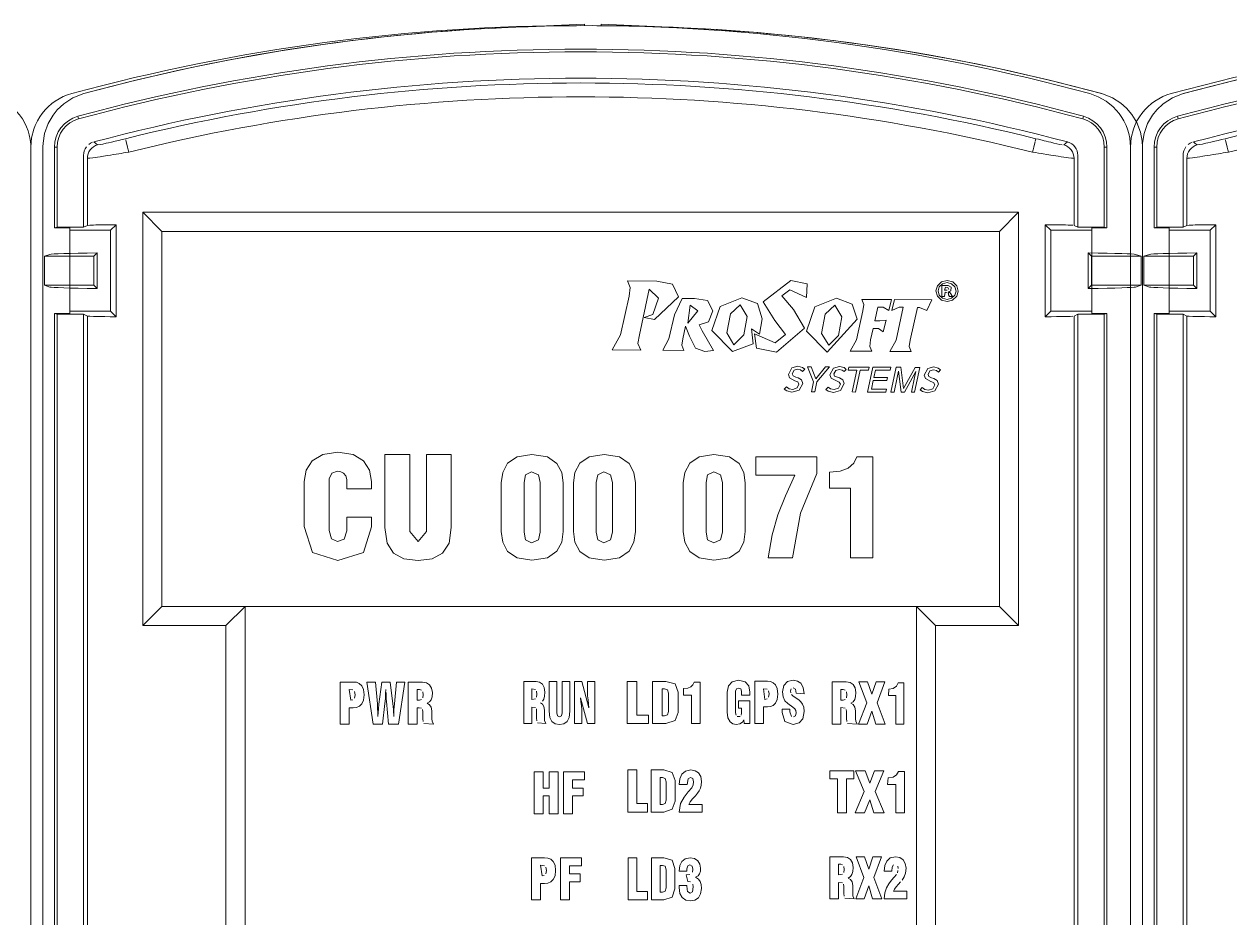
# Model space of a CAD drawing. Header units: millimetres. Extents: x -6000 to 26000, y -6000 to 26000.
# Drawn here: x 97.54 to 103.59, y -4532.24 to -4527.75 of the extents above; entities that cross this region are included whole.
import ezdxf

# ---------------------------------------------------------------- set-up
doc = ezdxf.new("R2010")
doc.units = ezdxf.units.MM
doc.header["$MEASUREMENT"] = 0
doc.layers.add('Чертеж и Рисунок_Ном._пера__1', color=7, linetype='Continuous', lineweight=15)
doc.layers.add('Чертеж и Рисунок_Ном._пера__7', color=7, linetype='Continuous', lineweight=15)

msp = doc.modelspace()

# ---------------------------------------------------------------- linework, layer by layer
at = {"layer": 'Чертеж и Рисунок_Ном._пера__1', "color": 7, "linetype": 'Continuous', "lineweight": 15, "flags": 128}
for points in [[(101.4705, -4529.0516), (101.3878, -4529.0348), (101.2496, -4529.1416), (101.3075, -4529.2366)], [(102.1449, -4529.0419), (102.1726, -4529.0353)], [(102.1449, -4529.0419), (102.1726, -4529.0353)], [(102.1726, -4529.0353), (102.2009, -4529.0424)], [(102.1726, -4529.0353), (102.2009, -4529.0424)], [(100.7937, -4529.0541), (100.7145, -4529.0379), (100.5678, -4529.0371), (100.5817, -4529.0699), (100.5753, -4529.1135), (100.5322, -4529.3075), (100.4909, -4529.3836), (100.6347, -4529.3843), (100.6203, -4529.3515), (100.6273, -4529.3079), (100.6773, -4529.0793)], [(100.6506, -4529.2209), (100.7026, -4529.2315), (100.8245, -4529.1167), (100.7937, -4529.0541)], [(100.6773, -4529.0793), (100.7234, -4529.1231), (100.6942, -4529.2052)], [(101.4012, -4529.1806), (101.3422, -4529.1114), (101.3833, -4529.0814)], [(101.3833, -4529.0814), (101.4666, -4529.1204), (101.4705, -4529.0516)], [(102.1238, -4529.1136), (102.1163, -4529.0875), (102.124, -4529.061)], [(102.1238, -4529.1136), (102.1163, -4529.0875), (102.124, -4529.061)], [(102.124, -4529.061), (102.1449, -4529.0419)], [(102.124, -4529.061), (102.1449, -4529.0419)], [(102.1336, -4529.0664), (102.1274, -4529.0876), (102.1335, -4529.1089), (102.1503, -4529.1245)], [(102.1336, -4529.0664), (102.1274, -4529.0876), (102.1335, -4529.1089), (102.1503, -4529.1245)], [(102.15, -4529.0511), (102.1336, -4529.0664)], [(102.15, -4529.0511), (102.1336, -4529.0664)], [(102.147, -4529.1156), (102.147, -4529.06), (102.1591, -4529.06), (102.1784, -4529.0602), (102.1935, -4529.0678)], [(102.147, -4529.1156), (102.147, -4529.06), (102.1591, -4529.06), (102.1784, -4529.0602), (102.1935, -4529.0678)], [(102.1729, -4529.0971), (102.1623, -4529.0928), (102.1591, -4529.1157), (102.147, -4529.1156)], [(102.1729, -4529.0971), (102.1623, -4529.0928), (102.1591, -4529.1157), (102.147, -4529.1156)], [(102.1727, -4529.0456), (102.15, -4529.0511)], [(102.1727, -4529.0456), (102.15, -4529.0511)], [(102.1773, -4529.0696), (102.1641, -4529.0688), (102.1591, -4529.084)], [(102.1773, -4529.0696), (102.1641, -4529.0688), (102.1591, -4529.084)], [(102.1591, -4529.084), (102.1733, -4529.0841)], [(102.1591, -4529.084), (102.1733, -4529.0841)], [(102.1952, -4529.0511), (102.1727, -4529.0456)], [(102.1952, -4529.0511), (102.1727, -4529.0456)], [(102.1814, -4529.0807), (102.1773, -4529.0696)], [(102.1814, -4529.0807), (102.1773, -4529.0696)], [(102.191, -4529.0866), (102.1795, -4529.0914)], [(102.191, -4529.0866), (102.1795, -4529.0914)], [(102.1935, -4529.0678), (102.191, -4529.0866)], [(102.1935, -4529.0678), (102.191, -4529.0866)], [(102.2119, -4529.0667), (102.1952, -4529.0511)], [(102.2119, -4529.0667), (102.1952, -4529.0511)], [(102.1956, -4529.1245), (102.2122, -4529.109), (102.2182, -4529.0881), (102.2119, -4529.0667)], [(102.1956, -4529.1245), (102.2122, -4529.109), (102.2182, -4529.0881), (102.2119, -4529.0667)], [(102.2009, -4529.0424), (102.2214, -4529.0616)], [(102.2009, -4529.0424), (102.2214, -4529.0616)], [(102.2214, -4529.0616), (102.229, -4529.0881), (102.2214, -4529.1144)], [(102.2214, -4529.0616), (102.229, -4529.0881), (102.2214, -4529.1144)], [(100.9697, -4529.136), (100.9039, -4529.1261), (100.8417, -4529.1258), (100.8032, -4529.2081), (100.7753, -4529.3283), (100.7445, -4529.3854), (100.8508, -4529.3859), (100.84, -4529.3602), (100.8448, -4529.3287), (100.8593, -4529.2652), (100.8783, -4529.3151), (100.9099, -4529.3751)], [(100.9741, -4529.2431), (100.9961, -4529.1867), (100.9697, -4529.136)], [(101.2203, -4529.1507), (101.1415, -4529.1221), (101.0338, -4529.165)], [(101.085, -4529.2024), (101.133, -4529.1569)], [(101.133, -4529.1569), (101.169, -4529.2158), (101.1527, -4529.3086)], [(101.1903, -4529.2777), (101.2305, -4529.3044), (101.2448, -4529.2274), (101.2203, -4529.1507)], [(101.5093, -4529.1674), (101.4666, -4529.289), (101.571, -4529.3948), (101.7204, -4529.2297), (101.6959, -4529.1531)], [(101.6171, -4529.1244), (101.5093, -4529.1674)], [(101.6959, -4529.1531), (101.6171, -4529.1244)], [(102.1443, -4529.133), (102.1238, -4529.1136)], [(102.1443, -4529.133), (102.1238, -4529.1136)], [(102.1726, -4529.1402), (102.1443, -4529.133)], [(102.1726, -4529.1402), (102.1443, -4529.133)], [(102.1503, -4529.1245), (102.1727, -4529.1301)], [(102.1503, -4529.1245), (102.1727, -4529.1301)], [(102.2007, -4529.1334), (102.1726, -4529.1402)], [(102.2007, -4529.1334), (102.1726, -4529.1402)], [(102.1727, -4529.1301), (102.1956, -4529.1245)], [(102.1727, -4529.1301), (102.1956, -4529.1245)], [(102.2214, -4529.1144), (102.2007, -4529.1334)], [(102.2214, -4529.1144), (102.2007, -4529.1334)], [(100.6942, -4529.2052), (100.6506, -4529.2209)], [(101.0338, -4529.165), (100.991, -4529.2867), (101.0954, -4529.3924), (101.1982, -4529.3529), (101.1903, -4529.2777)], [(101.1527, -4529.3086), (101.1025, -4529.3574), (101.0668, -4529.2986), (101.085, -4529.2024)], [(101.3075, -4529.2366), (101.3615, -4529.3067), (101.3085, -4529.3486), (101.206, -4529.3034), (101.2154, -4529.3748), (101.3155, -4529.3953), (101.4567, -4529.274), (101.4012, -4529.1806)], [(101.5781, -4529.3598), (101.5424, -4529.301), (101.5606, -4529.2048)], [(101.5606, -4529.2048), (101.6085, -4529.1593)], [(101.6085, -4529.1593), (101.6446, -4529.2182), (101.6282, -4529.311)], [(100.9422, -4529.2883), (100.9281, -4529.2585), (100.9741, -4529.2431)], [(100.9998, -4529.3867), (100.9422, -4529.2883)], [(101.6282, -4529.311), (101.5781, -4529.3598)], [(100.9099, -4529.3751), (100.9563, -4529.3917)], [(100.9563, -4529.3917), (100.9998, -4529.3867)], [(101.4228, -4529.5442), (101.4085, -4529.5383), (101.382, -4529.5244), (101.3761, -4529.5076), (101.3936, -4529.4738)], [(101.3936, -4529.4738), (101.4234, -4529.4659)], [(101.4046, -4529.4854), (101.3952, -4529.5032), (101.3993, -4529.5138)], [(101.3993, -4529.5138), (101.413, -4529.5203), (101.4244, -4529.5237), (101.4412, -4529.5332), (101.448, -4529.5518), (101.4291, -4529.5858)], [(101.4373, -4529.484), (101.4221, -4529.4802), (101.4046, -4529.4854)], [(101.4234, -4529.4659), (101.4465, -4529.4715)], [(101.4465, -4529.4715), (101.458, -4529.4809), (101.4471, -4529.4917), (101.4373, -4529.484)], [(101.6315, -4529.5453), (101.6172, -4529.5393), (101.5906, -4529.5254), (101.5847, -4529.5086), (101.6022, -4529.4748)], [(101.6022, -4529.4748), (101.632, -4529.4669), (101.6552, -4529.4726), (101.6666, -4529.4819), (101.6557, -4529.4927), (101.6459, -4529.485)], [(101.6133, -4529.4865), (101.6038, -4529.5043), (101.6079, -4529.5148)], [(101.6079, -4529.5148), (101.6216, -4529.5213), (101.6331, -4529.5247), (101.6498, -4529.5343)], [(101.6459, -4529.485), (101.6307, -4529.4812), (101.6133, -4529.4865)], [(102.0641, -4529.5278), (102.0583, -4529.511), (102.0757, -4529.4772)], [(102.0757, -4529.4772), (102.1055, -4529.4693), (102.1287, -4529.4749)], [(102.0868, -4529.4888), (102.0774, -4529.5066), (102.0815, -4529.5172)], [(102.0815, -4529.5172), (102.0952, -4529.5237), (102.1066, -4529.5271), (102.1234, -4529.5367)], [(102.1043, -4529.4836), (102.0868, -4529.4888)], [(102.1195, -4529.4874), (102.1043, -4529.4836)], [(102.1287, -4529.4749), (102.1402, -4529.4843), (102.1293, -4529.4951), (102.1195, -4529.4874)], [(101.3677, -4529.5896), (101.355, -4529.581), (101.3661, -4529.5695)], [(101.3661, -4529.5695), (101.3789, -4529.5783)], [(101.3789, -4529.5783), (101.3973, -4529.5821)], [(101.3973, -4529.5821), (101.4193, -4529.5749)], [(101.4193, -4529.5749), (101.4282, -4529.5553), (101.4228, -4529.5442)], [(101.5763, -4529.5907), (101.5637, -4529.582), (101.5747, -4529.5705)], [(101.5747, -4529.5705), (101.5876, -4529.5793)], [(101.5876, -4529.5793), (101.6059, -4529.5831)], [(101.6059, -4529.5831), (101.6279, -4529.5759)], [(101.6279, -4529.5759), (101.6368, -4529.5564), (101.6315, -4529.5453)], [(101.6498, -4529.5343), (101.6566, -4529.5529), (101.6377, -4529.5869)], [(102.0757, -4529.5991), (102.0499, -4529.593), (102.0372, -4529.5844), (102.0483, -4529.5729)], [(102.0483, -4529.5729), (102.0611, -4529.5817)], [(102.0611, -4529.5817), (102.0795, -4529.5855)], [(102.105, -4529.5476), (102.0907, -4529.5417), (102.0641, -4529.5278)], [(102.0795, -4529.5855), (102.1014, -4529.5783)], [(102.1014, -4529.5783), (102.1104, -4529.5587), (102.105, -4529.5476)], [(102.1234, -4529.5367), (102.1302, -4529.5552), (102.1112, -4529.5892)], [(101.4291, -4529.5858), (101.3936, -4529.5956), (101.3677, -4529.5896)], [(101.6377, -4529.5869), (101.6022, -4529.5967), (101.5763, -4529.5907)], [(102.1112, -4529.5892), (102.0757, -4529.5991)]]:
    msp.add_lwpolyline(points, dxfattribs=at)
for points in [[(102.1795, -4529.0914), (102.1878, -4529.0978), (102.1992, -4529.1159), (102.1842, -4529.1158), (102.1791, -4529.1067)], [(102.1795, -4529.0914), (102.1878, -4529.0978), (102.1992, -4529.1159), (102.1842, -4529.1158), (102.1791, -4529.1067)], [(101.8929, -4529.131), (101.7444, -4529.1303), (101.7548, -4529.1548), (101.7499, -4529.1875), (101.718, -4529.333), (101.6867, -4529.3901), (101.7945, -4529.3906), (101.7841, -4529.3661), (101.7889, -4529.3334), (101.8016, -4529.2755), (101.8287, -4529.2756), (101.8525, -4529.2936), (101.8662, -4529.2342), (101.8343, -4529.2374), (101.8101, -4529.2373), (101.8257, -4529.1689), (101.8513, -4529.1691), (101.8797, -4529.1856)], [(102.0955, -4529.132), (102.0703, -4529.1865), (102.0343, -4529.17), (102.024, -4529.1699), (101.9875, -4529.3344), (101.9827, -4529.3671), (101.9931, -4529.3916), (101.8853, -4529.3911), (101.9166, -4529.334), (101.9529, -4529.1696), (101.9319, -4529.1695), (101.8958, -4529.1856), (101.9083, -4529.1311)], [(100.8708, -4529.2489), (100.8827, -4529.1594), (100.9203, -4529.1871)], [(101.4907, -4529.4688), (101.514, -4529.5291), (101.5626, -4529.4691), (101.5825, -4529.4692), (101.5193, -4529.5438), (101.5087, -4529.5941), (101.4918, -4529.594), (101.5024, -4529.5437), (101.4711, -4529.4687)], [(101.7123, -4529.5951), (101.6954, -4529.595), (101.7188, -4529.4849), (101.6764, -4529.4847), (101.6795, -4529.4697), (101.7813, -4529.4702), (101.7781, -4529.4852), (101.7357, -4529.485)], [(101.8653, -4529.5959), (101.7728, -4529.5954), (101.7994, -4529.4703), (101.8906, -4529.4708), (101.8875, -4529.4858), (101.8132, -4529.4854), (101.8052, -4529.5221), (101.8737, -4529.5224), (101.8706, -4529.5374), (101.8021, -4529.5371), (101.7928, -4529.5805), (101.8684, -4529.5809)], [(101.9408, -4529.471), (101.9539, -4529.577), (102.0124, -4529.4714), (102.0364, -4529.4715), (102.0098, -4529.5966), (101.9934, -4529.5965), (102.0091, -4529.5226), (102.0164, -4529.4914), (101.9584, -4529.5963), (101.9417, -4529.5962), (101.9289, -4529.491), (101.9222, -4529.5222), (101.9065, -4529.5961), (101.8901, -4529.596), (101.9167, -4529.4709)]]:
    msp.add_lwpolyline(points, close=True, dxfattribs=at)
at = {"layer": 'Чертеж и Рисунок_Ном._пера__7', "color": 7, "linetype": 'Continuous', "lineweight": 15}
for p, q in [((99.9682, -4527.7641), (100.3512, -4527.7473)), ((100.3512, -4527.7473), (100.3512, -4527.7549)), ((100.4347, -4527.7473), (100.8177, -4527.7641)), ((100.4347, -4527.7549), (100.4347, -4527.7473)), ((97.8077, -4528.2103), (97.8112, -4528.2232)), ((102.8575, -4528.2103), (102.854, -4528.2232)), ((103.33, -4528.2103), (103.3335, -4528.2232)), ((97.5715, -4528.3644), (97.5715, -4534.9602)), ((97.6318, -4534.9602), (97.6318, -4528.3644)), ((97.6318, -4534.9602), (97.6318, -4528.3647)), ((97.6897, -4528.7704), (97.6897, -4528.3647)), ((97.7031, -4528.3647), (97.6897, -4528.3647)), ((97.7031, -4528.3647), (97.7031, -4528.7677)), ((102.9621, -4528.3647), (102.9621, -4528.7677)), ((102.9621, -4528.3647), (102.9755, -4528.3647)), ((102.9755, -4528.3647), (102.9755, -4528.7704)), ((103.0938, -4534.9602), (103.0938, -4528.3644)), ((103.0938, -4528.3644), (103.0938, -4534.9602)), ((103.1541, -4528.3644), (103.1541, -4534.9602)), ((103.1541, -4534.9602), (103.1541, -4528.3644)), ((103.1541, -4534.9184), (103.1541, -4528.3647)), ((103.1541, -4534.9602), (103.1541, -4528.3647)), ((103.212, -4528.7704), (103.212, -4528.3647)), ((103.2254, -4528.3647), (103.212, -4528.3647)), ((103.2254, -4528.3647), (103.2254, -4528.7677)), ((97.5716, -4534.9672), (97.5716, -4528.3714)), ((97.8358, -4528.7677), (97.8358, -4528.4063)), ((97.855, -4528.4211), (97.855, -4528.7581)), ((102.8103, -4528.7581), (102.8103, -4528.4211)), ((102.8295, -4528.7677), (102.8295, -4528.4063)), ((103.358, -4528.7677), (103.358, -4528.4063)), ((103.3772, -4528.4211), (103.3772, -4528.7581)), ((98.1332, -4528.6921), (102.532, -4528.6921)), ((98.1332, -4528.6921), (98.2296, -4528.7884)), ((98.1332, -4530.768), (98.1332, -4528.6921)), ((102.4357, -4528.7884), (102.532, -4528.6921)), ((102.532, -4528.6921), (102.532, -4530.768)), ((97.7031, -4528.7677), (97.6897, -4528.7704)), ((97.7662, -4528.7704), (97.6897, -4528.7704)), ((97.8358, -4528.7677), (97.7031, -4528.7677)), ((97.7662, -4528.7826), (97.7662, -4528.7704)), ((97.972, -4528.7826), (97.7662, -4528.7826)), ((97.7662, -4529.189), (97.7662, -4528.7826)), ((97.855, -4528.7581), (97.8358, -4528.7677)), ((97.972, -4528.7826), (97.9998, -4528.7548)), ((97.972, -4528.7826), (97.972, -4529.189)), ((97.9998, -4528.7548), (97.9998, -4529.2169)), ((102.4357, -4528.7884), (98.2296, -4528.7884)), ((98.2296, -4528.7884), (98.2296, -4530.6716)), ((102.4357, -4530.6716), (102.4357, -4528.7884)), ((102.6654, -4529.2169), (102.6654, -4528.7548)), ((102.6654, -4528.7548), (102.6933, -4528.7826)), ((102.6933, -4528.7826), (102.899, -4528.7826)), ((102.6933, -4529.189), (102.6933, -4528.7826)), ((102.8295, -4528.7677), (102.8103, -4528.7581)), ((102.9621, -4528.7677), (102.8295, -4528.7677)), ((102.899, -4528.7704), (102.899, -4528.7826)), ((102.9755, -4528.7704), (102.899, -4528.7704)), ((102.899, -4528.7826), (102.899, -4529.189)), ((102.9755, -4528.7704), (102.9621, -4528.7677)), ((103.2254, -4528.7677), (103.212, -4528.7704)), ((103.2885, -4528.7704), (103.212, -4528.7704)), ((103.358, -4528.7677), (103.2254, -4528.7677)), ((103.2885, -4528.7826), (103.2885, -4528.7704)), ((103.4942, -4528.7826), (103.2885, -4528.7826)), ((103.2885, -4529.189), (103.2885, -4528.7826)), ((103.3772, -4528.7581), (103.358, -4528.7677)), ((103.4942, -4528.7826), (103.5221, -4528.7548)), ((103.4942, -4528.7826), (103.4942, -4529.189)), ((103.5221, -4528.7548), (103.5221, -4529.2169)), ((97.6391, -4528.9131), (97.6669, -4528.9039)), ((97.6391, -4528.9131), (97.6391, -4529.0585)), ((97.8882, -4528.9131), (97.6391, -4528.9131)), ((97.8882, -4528.9131), (97.9049, -4528.8964)), ((97.8882, -4528.9131), (97.8882, -4529.0585)), ((97.9049, -4528.8964), (97.9049, -4529.0752)), ((102.881, -4528.8964), (102.881, -4529.0752)), ((102.881, -4528.8964), (102.8977, -4528.9131)), ((103.1468, -4528.9131), (102.8977, -4528.9131)), ((102.8977, -4529.0585), (102.8977, -4528.9131)), ((103.1468, -4528.9131), (103.119, -4528.9039)), ((103.1468, -4528.9131), (103.1468, -4529.0585)), ((103.1614, -4528.9131), (103.1892, -4528.9039)), ((103.1614, -4528.9131), (103.1614, -4529.0585)), ((103.4104, -4528.9131), (103.1614, -4528.9131)), ((103.4104, -4528.9131), (103.4272, -4528.8964)), ((103.4104, -4528.9131), (103.4104, -4529.0585)), ((103.4272, -4528.8964), (103.4272, -4529.0752)), ((97.6669, -4529.0678), (97.6391, -4529.0585)), ((97.6391, -4529.0585), (97.8882, -4529.0585)), ((97.8882, -4529.0585), (97.9049, -4529.0752)), ((102.8977, -4529.0585), (102.881, -4529.0752)), ((102.8977, -4529.0585), (103.1468, -4529.0585)), ((103.119, -4529.0678), (103.1468, -4529.0585)), ((103.1892, -4529.0678), (103.1614, -4529.0585)), ((103.1614, -4529.0585), (103.4104, -4529.0585)), ((103.4104, -4529.0585), (103.4272, -4529.0752)), ((97.6897, -4529.2013), (97.6897, -4533.7919)), ((97.7031, -4529.2039), (97.6897, -4529.2013)), ((97.7662, -4529.2013), (97.6897, -4529.2013)), ((97.8358, -4529.2039), (97.7031, -4529.2039)), ((97.7031, -4529.2039), (97.7031, -4533.7892)), ((97.972, -4529.189), (97.7662, -4529.189)), ((97.7662, -4529.189), (97.7662, -4529.2013)), ((97.8358, -4529.2039), (97.855, -4529.2135)), ((97.8358, -4533.7892), (97.8358, -4529.2039)), ((97.855, -4529.2135), (97.855, -4533.7796)), ((97.9998, -4529.2169), (97.972, -4529.189)), ((102.6654, -4529.2169), (102.6933, -4529.189)), ((102.6933, -4529.189), (102.899, -4529.189)), ((102.8295, -4529.2039), (102.8103, -4529.2135)), ((102.8103, -4533.7796), (102.8103, -4529.2135)), ((102.9621, -4529.2039), (102.8295, -4529.2039)), ((102.8295, -4533.7892), (102.8295, -4529.2039)), ((102.899, -4529.2013), (102.899, -4529.189)), ((102.9755, -4529.2013), (102.899, -4529.2013)), ((102.9755, -4529.2013), (102.9621, -4529.2039)), ((102.9621, -4533.7892), (102.9621, -4529.2039)), ((102.9755, -4529.2013), (102.9755, -4533.7919)), ((103.212, -4529.2013), (103.212, -4533.7919)), ((103.2254, -4529.2039), (103.212, -4529.2013)), ((103.2885, -4529.2013), (103.212, -4529.2013)), ((103.358, -4529.2039), (103.2254, -4529.2039)), ((103.2254, -4529.2039), (103.2254, -4533.7892)), ((103.4942, -4529.189), (103.2885, -4529.189)), ((103.2885, -4529.189), (103.2885, -4529.2013)), ((103.358, -4529.2039), (103.3772, -4529.2135)), ((103.358, -4533.7892), (103.358, -4529.2039)), ((103.3772, -4529.2135), (103.3772, -4533.7796)), ((103.5221, -4529.2169), (103.4942, -4529.189)), ((98.1332, -4530.768), (98.2296, -4530.6716)), ((98.2296, -4530.6716), (98.6469, -4530.6716)), ((98.5505, -4530.768), (98.6469, -4530.6716)), ((98.6469, -4530.6716), (98.6469, -4534.5664)), ((98.6469, -4530.6716), (102.0184, -4530.6716)), ((102.0184, -4530.6716), (102.4357, -4530.6716)), ((102.0184, -4530.6716), (102.1147, -4530.768)), ((102.0184, -4534.5664), (102.0184, -4530.6716)), ((102.4357, -4530.6716), (102.532, -4530.768)), ((98.5505, -4530.768), (98.1332, -4530.768)), ((98.5505, -4534.6628), (98.5505, -4530.768)), ((102.532, -4530.768), (102.1147, -4530.768)), ((102.1147, -4530.768), (102.1147, -4534.6628))]:
    msp.add_line(p, q, dxfattribs=at)
at = {"layer": 'Чертеж и Рисунок_Ном._пера__7', "color": 7, "linetype": 'Continuous', "lineweight": 15, "flags": 128}
for points in [[(97.3668, -4528.1033), (97.4094, -4528.1187), (97.4489, -4528.1409), (97.4843, -4528.1691), (97.5147, -4528.2028), (97.5285, -4528.2227), (97.5391, -4528.2408), (97.5495, -4528.2628), (97.557, -4528.2825), (97.5634, -4528.3042), (97.568, -4528.3265), (97.5708, -4528.3504), (97.5716, -4528.3714)], [(97.7764, -4528.0963), (97.7548, -4528.1032), (97.7338, -4528.1117), (97.7135, -4528.122), (97.6942, -4528.1339), (97.6772, -4528.1463), (97.6589, -4528.1621), (97.643, -4528.1783), (97.6285, -4528.1958), (97.6163, -4528.213), (97.604, -4528.2338), (97.5936, -4528.2558), (97.5861, -4528.2755), (97.5752, -4528.3193), (97.5715, -4528.3644)], [(97.8367, -4528.0963), (97.7823, -4528.1175), (97.7363, -4528.1473), (97.7033, -4528.1783), (97.6829, -4528.2039), (97.6577, -4528.2473), (97.6403, -4528.2964), (97.6325, -4528.3445), (97.6318, -4528.3644)], [(102.8889, -4528.0963), (102.9315, -4528.1118), (102.9711, -4528.1339), (103.0065, -4528.1622), (103.0368, -4528.1958), (103.0506, -4528.2157), (103.0612, -4528.2338), (103.0717, -4528.2558), (103.0792, -4528.2755), (103.0855, -4528.2973), (103.0901, -4528.3195), (103.093, -4528.3435), (103.0938, -4528.3644)], [(102.9492, -4528.0963), (103.0041, -4528.1177), (103.0455, -4528.144), (103.0736, -4528.1688), (103.1012, -4528.2012), (103.1254, -4528.2413), (103.1438, -4528.2894), (103.1525, -4528.3345), (103.1541, -4528.3644)], [(103.2986, -4528.0963), (103.277, -4528.1032), (103.2561, -4528.1117), (103.2358, -4528.122), (103.2165, -4528.1339), (103.1995, -4528.1463), (103.1812, -4528.1621), (103.1652, -4528.1783), (103.1507, -4528.1958), (103.1386, -4528.213), (103.1263, -4528.2338), (103.1158, -4528.2558), (103.1084, -4528.2755), (103.0974, -4528.3193), (103.0938, -4528.3644)], [(103.359, -4528.0963), (103.3046, -4528.1175), (103.2586, -4528.1473), (103.2256, -4528.1783), (103.2051, -4528.2039), (103.1799, -4528.2473), (103.1625, -4528.2964), (103.1548, -4528.3445), (103.1541, -4528.3644)], [(97.8358, -4528.4063), (97.8367, -4528.395), (97.8395, -4528.3839), (97.844, -4528.3735), (97.8502, -4528.3639)], [(97.855, -4528.4211), (97.8558, -4528.4103), (97.8585, -4528.3993), (97.863, -4528.3886), (97.8694, -4528.3787), (97.8774, -4528.37), (97.8865, -4528.3629), (97.8965, -4528.3575), (97.9067, -4528.3539)], [(97.8618, -4528.3521), (97.8713, -4528.3457), (97.8816, -4528.341)], [(97.9067, -4528.3539), (97.897, -4528.3465), (97.8874, -4528.3391)], [(97.9067, -4528.3539), (97.919, -4528.3525), (97.9331, -4528.3497), (97.95, -4528.346), (97.9608, -4528.3435), (97.9756, -4528.3401), (97.9948, -4528.3355), (98.0118, -4528.3314), (98.0292, -4528.3271), (98.0467, -4528.3228)], [(98.0507, -4528.3387), (98.0481, -4528.3282)], [(98.0635, -4528.3902), (98.0605, -4528.3782), (98.0574, -4528.3659), (98.0536, -4528.3503), (98.0507, -4528.3387)], [(102.6146, -4528.3387), (102.6117, -4528.3503), (102.6078, -4528.3659), (102.6047, -4528.3782), (102.6017, -4528.3902)], [(102.6185, -4528.3228), (102.6156, -4528.3346)], [(102.6185, -4528.3228), (102.6316, -4528.326), (102.6495, -4528.3304), (102.6597, -4528.3329), (102.6704, -4528.3355), (102.6825, -4528.3384), (102.693, -4528.3408), (102.7092, -4528.3446), (102.7239, -4528.3479), (102.7397, -4528.3513), (102.7499, -4528.3532)], [(102.7778, -4528.3391), (102.7682, -4528.3465), (102.7585, -4528.3539)], [(102.8103, -4528.4211), (102.8094, -4528.4103), (102.8067, -4528.3993), (102.8022, -4528.3886), (102.7958, -4528.3787), (102.7879, -4528.37), (102.7787, -4528.3629), (102.7688, -4528.3575), (102.7585, -4528.3539)], [(102.7778, -4528.3391), (102.7885, -4528.3429), (102.7985, -4528.3484), (102.8074, -4528.3555), (102.815, -4528.3639), (102.8212, -4528.3735), (102.8258, -4528.3839), (102.8285, -4528.395), (102.8295, -4528.4063)], [(103.358, -4528.4063), (103.359, -4528.395), (103.3617, -4528.3839), (103.3663, -4528.3735), (103.3725, -4528.3639)], [(103.3772, -4528.4211), (103.3781, -4528.4103), (103.3808, -4528.3993), (103.3853, -4528.3886), (103.3917, -4528.3787), (103.3996, -4528.37), (103.4088, -4528.3629), (103.4187, -4528.3575), (103.429, -4528.3539)], [(103.3841, -4528.3521), (103.3935, -4528.3457), (103.4039, -4528.341)], [(103.429, -4528.3539), (103.4193, -4528.3465), (103.4097, -4528.3391)], [(103.429, -4528.3539), (103.4412, -4528.3525), (103.4553, -4528.3497), (103.4723, -4528.346), (103.4831, -4528.3435), (103.4978, -4528.3401), (103.5171, -4528.3355), (103.5341, -4528.3314), (103.5515, -4528.3271), (103.569, -4528.3228)], [(103.573, -4528.3387), (103.5703, -4528.3282)], [(103.5858, -4528.3902), (103.5828, -4528.3782), (103.5797, -4528.3659), (103.5758, -4528.3503), (103.573, -4528.3387)], [(97.855, -4528.4211), (97.8677, -4528.4204), (97.8832, -4528.4185), (97.8944, -4528.4169), (97.9067, -4528.4152), (97.9195, -4528.4133), (97.9355, -4528.4108), (97.9456, -4528.4093), (97.9574, -4528.4074), (97.9709, -4528.4053), (97.9862, -4528.4028), (97.9999, -4528.4006), (98.0131, -4528.3985), (98.0255, -4528.3965), (98.037, -4528.3946), (98.0473, -4528.3929), (98.0635, -4528.3902)], [(102.6017, -4528.3902), (102.6175, -4528.3928), (102.6318, -4528.3952), (102.6447, -4528.3973), (102.6559, -4528.3991), (102.6732, -4528.4019), (102.6943, -4528.4053), (102.7078, -4528.4074), (102.7196, -4528.4093), (102.7298, -4528.4108), (102.7457, -4528.4133), (102.7586, -4528.4152), (102.7708, -4528.4169), (102.7821, -4528.4185), (102.7975, -4528.4204), (102.8092, -4528.4212)], [(103.3772, -4528.4211), (103.39, -4528.4204), (103.4054, -4528.4185), (103.4167, -4528.4169), (103.4289, -4528.4152), (103.4418, -4528.4133), (103.4577, -4528.4108), (103.4679, -4528.4093), (103.4797, -4528.4074), (103.4932, -4528.4053), (103.5085, -4528.4028), (103.5222, -4528.4006), (103.5354, -4528.3985), (103.5478, -4528.3965), (103.5593, -4528.3946), (103.5696, -4528.3929), (103.5858, -4528.3902)], [(97.855, -4528.7581), (97.8669, -4528.757), (97.8851, -4528.7563), (97.8971, -4528.756), (97.9108, -4528.7558), (97.9261, -4528.7555), (97.9429, -4528.7553), (97.9702, -4528.755), (97.9998, -4528.7548)], [(102.6654, -4528.7548), (102.695, -4528.755), (102.7224, -4528.7553), (102.7391, -4528.7555), (102.7544, -4528.7558), (102.7681, -4528.756), (102.7801, -4528.7563), (102.7902, -4528.7567), (102.8045, -4528.7574)], [(103.3772, -4528.7581), (103.3892, -4528.757), (103.4074, -4528.7563), (103.4194, -4528.756), (103.4331, -4528.7558), (103.4484, -4528.7555), (103.4651, -4528.7553), (103.4925, -4528.755), (103.5221, -4528.7548)], [(97.855, -4529.2135), (97.8669, -4529.2146), (97.8851, -4529.2153), (97.8971, -4529.2156), (97.9108, -4529.2159), (97.9261, -4529.2162), (97.9429, -4529.2164), (97.9702, -4529.2167), (97.9998, -4529.2169)], [(102.6654, -4529.2169), (102.695, -4529.2167), (102.7224, -4529.2164), (102.7391, -4529.2162), (102.7544, -4529.2159), (102.7681, -4529.2156), (102.7801, -4529.2153), (102.7902, -4529.215), (102.8045, -4529.2143)], [(103.3772, -4529.2135), (103.3892, -4529.2146), (103.4074, -4529.2153), (103.4194, -4529.2156), (103.4331, -4529.2159), (103.4484, -4529.2162), (103.4651, -4529.2164), (103.4925, -4529.2167), (103.5221, -4529.2169)], [(99.2059, -4531.0532), (99.1901, -4531.0517), (99.124, -4531.0517), (99.124, -4531.2631), (99.1695, -4531.2631), (99.1695, -4531.1806)], [(99.1695, -4531.0897), (99.1887, -4531.0917)], [(99.1885, -4531.1403), (99.1777, -4531.1427), (99.1695, -4531.0897)], [(99.2209, -4531.0589), (99.2059, -4531.0532)], [(99.2334, -4531.0702), (99.2209, -4531.0589)], [(99.2421, -4531.0888), (99.2334, -4531.0702)], [(99.2453, -4531.1162), (99.2421, -4531.0888)], [(99.2584, -4531.0517), (99.2903, -4531.2631), (99.3381, -4531.2631), (99.3497, -4531.1589), (99.3506, -4531.1477)], [(99.3122, -4531.1729), (99.3116, -4531.1618), (99.3023, -4531.0517), (99.2584, -4531.0517)], [(99.3909, -4531.175), (99.3897, -4531.1618), (99.3757, -4531.0517), (99.3342, -4531.0517), (99.3187, -4531.1627), (99.3169, -4531.187)], [(99.3571, -4531.1495), (99.3681, -4531.2631), (99.4175, -4531.2631), (99.4494, -4531.0517), (99.4075, -4531.0517), (99.3968, -4531.1618), (99.3958, -4531.1756)], [(99.5578, -4531.055), (99.538, -4531.0517), (99.4665, -4531.0517), (99.4665, -4531.2631), (99.512, -4531.2631), (99.512, -4531.1806)], [(99.512, -4531.0897), (99.5233, -4531.0897), (99.5332, -4531.0924)], [(99.5333, -4531.1401), (99.5235, -4531.1427), (99.512, -4531.1427), (99.512, -4531.0897)], [(99.5735, -4531.0651), (99.5578, -4531.055)], [(99.5839, -4531.0817), (99.5735, -4531.0651)], [(99.5877, -4531.105), (99.5839, -4531.0817)], [(100.1266, -4531.0519), (100.1095, -4531.0485), (100.0477, -4531.0485), (100.0477, -4531.2599), (100.087, -4531.2599), (100.087, -4531.1775)], [(100.087, -4531.0865), (100.1054, -4531.0892)], [(100.1054, -4531.1369), (100.087, -4531.1395), (100.087, -4531.0865)], [(100.1402, -4531.0619), (100.1266, -4531.0519)], [(100.1492, -4531.0786), (100.1402, -4531.0619)], [(100.1524, -4531.1018), (100.1492, -4531.0786)], [(100.1738, -4531.0485), (100.1738, -4531.1975), (100.1773, -4531.2297)], [(100.2163, -4531.2211), (100.2131, -4531.2058), (100.2131, -4531.0485), (100.1738, -4531.0485)], [(100.2648, -4531.2503), (100.275, -4531.2296), (100.2786, -4531.1975), (100.2786, -4531.0485), (100.2393, -4531.0485), (100.2393, -4531.2058), (100.236, -4531.221)], [(100.3013, -4531.0485), (100.3013, -4531.2599), (100.3388, -4531.2599), (100.3388, -4531.2099), (100.338, -4531.1912)], [(100.3694, -4531.1412), (100.3714, -4531.1621), (100.3729, -4531.1813), (100.3392, -4531.0485), (100.3013, -4531.0485)], [(100.334, -4531.1498), (100.3322, -4531.1313), (100.3663, -4531.2599), (100.4042, -4531.2599), (100.4042, -4531.0485), (100.3667, -4531.0485), (100.3667, -4531.1012), (100.3675, -4531.1202)], [(100.6933, -4531.0485), (100.7606, -4531.0485), (100.8071, -4531.0612)], [(100.807, -4531.2456), (100.7606, -4531.2599), (100.6933, -4531.2599), (100.6933, -4531.0485)], [(100.7687, -4531.0914), (100.7534, -4531.0865), (100.7416, -4531.0865), (100.7416, -4531.222)], [(100.7687, -4531.217), (100.7735, -4531.1996), (100.7735, -4531.1083), (100.7687, -4531.0914)], [(100.8071, -4531.0612), (100.8218, -4531.1021), (100.8218, -4531.2052), (100.807, -4531.2456)], [(100.8899, -4531.1171), (100.8489, -4531.1171), (100.8489, -4531.0845), (100.8701, -4531.0822), (100.8855, -4531.0761)], [(100.8855, -4531.0761), (100.8965, -4531.0662), (100.9022, -4531.053), (100.9329, -4531.053), (100.9329, -4531.2599), (100.8899, -4531.2599), (100.8899, -4531.1171)], [(101.0743, -4531.0704), (101.0682, -4531.1025), (101.0682, -4531.2032), (101.0722, -4531.2322), (101.0826, -4531.251)], [(101.0931, -4531.0501), (101.0743, -4531.0704)], [(101.1256, -4531.0431), (101.0931, -4531.0501)], [(101.1128, -4531.2174), (101.1104, -4531.2068), (101.1104, -4531.0975), (101.1145, -4531.0863), (101.1264, -4531.0819)], [(101.1582, -4531.0502), (101.1256, -4531.0431)], [(101.1264, -4531.0819), (101.1377, -4531.0861)], [(101.1377, -4531.0861), (101.141, -4531.0972), (101.141, -4531.1176), (101.1827, -4531.1176)], [(101.1768, -4531.0706), (101.1582, -4531.0502)], [(101.1827, -4531.1176), (101.1827, -4531.1025), (101.1768, -4531.0706)], [(101.2852, -4531.0493), (101.27, -4531.0478), (101.2065, -4531.0478), (101.2065, -4531.2592), (101.2503, -4531.2592), (101.2503, -4531.1767)], [(101.2503, -4531.0858), (101.2687, -4531.0878)], [(101.2684, -4531.1364), (101.2581, -4531.1387), (101.2503, -4531.0858)], [(101.2764, -4531.0957), (101.2793, -4531.1117)], [(101.2996, -4531.0549), (101.2852, -4531.0493)], [(101.3117, -4531.0663), (101.2996, -4531.0549)], [(101.32, -4531.0849), (101.3117, -4531.0663)], [(101.3231, -4531.1123), (101.32, -4531.0849)], [(101.3718, -4531.0498), (101.3531, -4531.0694), (101.3464, -4531.1011)], [(101.4002, -4531.0431), (101.3718, -4531.0498)], [(101.3863, -4531.0966), (101.3898, -4531.0853)], [(101.3997, -4531.0811), (101.4111, -4531.0871)], [(101.4212, -4531.0467), (101.4002, -4531.0431)], [(101.4111, -4531.0871), (101.4151, -4531.107), (101.4546, -4531.1114), (101.4503, -4531.0784)], [(101.4385, -4531.0582), (101.4212, -4531.0467)], [(101.4503, -4531.0784), (101.4385, -4531.0582)], [(101.6852, -4531.0546), (101.6657, -4531.0512), (101.5949, -4531.0512), (101.5949, -4531.2626), (101.6399, -4531.2626), (101.6399, -4531.1802)], [(101.6399, -4531.0892), (101.6511, -4531.0892), (101.661, -4531.0919)], [(101.661, -4531.1396), (101.6514, -4531.1422), (101.6399, -4531.1422), (101.6399, -4531.0892)], [(101.7111, -4531.0813), (101.7008, -4531.0646), (101.6852, -4531.0546)], [(101.7149, -4531.1045), (101.7111, -4531.0813)], [(101.9026, -4531.0834), (101.8806, -4531.0872), (101.8777, -4531.1198), (101.916, -4531.1198), (101.916, -4531.2626)], [(101.916, -4531.2626), (101.9561, -4531.2626), (101.9561, -4531.0557), (101.9274, -4531.0557), (101.9191, -4531.0726), (101.9026, -4531.0834)], [(99.1998, -4531.1156), (99.1966, -4531.1319)], [(99.1968, -4531.0996), (99.1998, -4531.1156)], [(99.2336, -4531.1614), (99.2421, -4531.1429)], [(99.2421, -4531.1429), (99.2453, -4531.1162)], [(99.3506, -4531.1477), (99.3517, -4531.1304)], [(99.3517, -4531.1304), (99.3528, -4531.1099)], [(99.355, -4531.1035), (99.3556, -4531.1198)], [(99.3556, -4531.1198), (99.3564, -4531.1358)], [(99.3564, -4531.1358), (99.3571, -4531.1495)], [(99.5398, -4531.1009), (99.5422, -4531.1162), (99.5398, -4531.1315)], [(99.5619, -4531.1586), (99.5734, -4531.1509)], [(99.5734, -4531.1509), (99.5814, -4531.1404)], [(99.5814, -4531.1404), (99.5862, -4531.1256)], [(99.5862, -4531.1256), (99.5877, -4531.105)], [(100.111, -4531.0978), (100.1131, -4531.113), (100.1111, -4531.1284)], [(100.1407, -4531.1622), (100.1302, -4531.1554)], [(100.1401, -4531.1477), (100.147, -4531.1372)], [(100.147, -4531.1372), (100.1511, -4531.1224)], [(100.1511, -4531.1224), (100.1524, -4531.1018)], [(100.3362, -4531.1705), (100.334, -4531.1498)], [(100.3675, -4531.1202), (100.3694, -4531.1412)], [(101.1447, -4531.2532), (101.1524, -4531.2412), (101.1542, -4531.2592), (101.1827, -4531.2592), (101.1827, -4531.1455), (101.1256, -4531.1455), (101.1256, -4531.1835), (101.141, -4531.1835), (101.141, -4531.2074), (101.1388, -4531.2178)], [(101.2793, -4531.1117), (101.2763, -4531.128)], [(101.3118, -4531.1574), (101.3201, -4531.1389)], [(101.3201, -4531.1389), (101.3231, -4531.1123)], [(101.3464, -4531.1011), (101.3496, -4531.126)], [(101.3496, -4531.126), (101.3586, -4531.1453)], [(101.3586, -4531.1453), (101.3722, -4531.1591), (101.3985, -4531.1779), (101.4077, -4531.1858)], [(101.3876, -4531.1067), (101.3863, -4531.0966)], [(101.4386, -4531.1505), (101.4275, -4531.1411), (101.4005, -4531.122), (101.3921, -4531.1147)], [(101.4471, -4531.1624), (101.4386, -4531.1505)], [(101.6675, -4531.1005), (101.6698, -4531.1157), (101.6675, -4531.1311)], [(101.6894, -4531.1581), (101.7007, -4531.1504)], [(101.7007, -4531.1504), (101.7087, -4531.1399)], [(101.7087, -4531.1399), (101.7133, -4531.1251)], [(101.7133, -4531.1251), (101.7149, -4531.1045)], [(99.1695, -4531.1806), (99.1901, -4531.1806), (99.2061, -4531.1789)], [(99.2061, -4531.1789), (99.2211, -4531.1729)], [(99.2211, -4531.1729), (99.2336, -4531.1614)], [(99.3127, -4531.1866), (99.3122, -4531.1729)], [(99.3131, -4531.201), (99.3127, -4531.1866)], [(99.3135, -4531.2145), (99.3131, -4531.201)], [(99.3169, -4531.187), (99.3157, -4531.2054)], [(99.3918, -4531.1911), (99.3909, -4531.175)], [(99.3926, -4531.2082), (99.3918, -4531.1911)], [(99.3958, -4531.1756), (99.395, -4531.1922), (99.3944, -4531.2093)], [(99.512, -4531.1806), (99.522, -4531.1806), (99.5329, -4531.1829)], [(99.5386, -4531.1897), (99.5401, -4531.201), (99.5401, -4531.2357), (99.5411, -4531.25)], [(99.5825, -4531.1777), (99.5741, -4531.1654), (99.5619, -4531.1586)], [(99.5868, -4531.2485), (99.5856, -4531.2366), (99.5856, -4531.1963), (99.5825, -4531.1777)], [(100.087, -4531.1775), (100.1051, -4531.1798)], [(100.11, -4531.1865), (100.1113, -4531.1978), (100.1113, -4531.2325), (100.1121, -4531.2468)], [(100.1479, -4531.1745), (100.1407, -4531.1622)], [(100.1517, -4531.2454), (100.1506, -4531.2334), (100.1506, -4531.1931), (100.1479, -4531.1745)], [(100.338, -4531.1912), (100.3362, -4531.1705)], [(101.2503, -4531.1767), (101.27, -4531.1767), (101.2854, -4531.175), (101.2998, -4531.169)], [(101.2998, -4531.169), (101.3118, -4531.1574)], [(101.3438, -4531.1888), (101.3438, -4531.2044), (101.3576, -4531.2491)], [(101.3916, -4531.2242), (101.3838, -4531.2021), (101.3838, -4531.1888), (101.3438, -4531.1888)], [(101.4077, -4531.1858), (101.4133, -4531.1945), (101.4151, -4531.2056)], [(101.4151, -4531.2056), (101.4113, -4531.2207)], [(101.4527, -4531.1783), (101.4471, -4531.1624)], [(101.448, -4531.2357), (101.4546, -4531.1994)], [(101.4546, -4531.1994), (101.4527, -4531.1783)], [(101.6399, -4531.1802), (101.6607, -4531.1825)], [(101.6662, -4531.1892), (101.6678, -4531.2005), (101.6678, -4531.2353), (101.6687, -4531.2495)], [(101.6727, -4531.2592), (101.7209, -4531.2626), (101.714, -4531.2481), (101.7128, -4531.2361), (101.7128, -4531.1958), (101.7097, -4531.1772)], [(101.7015, -4531.1649), (101.6894, -4531.1581)], [(101.7097, -4531.1772), (101.7015, -4531.1649)], [(99.5451, -4531.2596), (99.5937, -4531.2631), (99.5868, -4531.2485)], [(100.1156, -4531.2565), (100.1577, -4531.2599), (100.1517, -4531.2454)], [(100.1773, -4531.2297), (100.1874, -4531.2504)], [(100.1874, -4531.2504), (100.2038, -4531.2616), (100.2261, -4531.2649)], [(100.236, -4531.221), (100.2261, -4531.2261), (100.2163, -4531.2211)], [(100.2261, -4531.2649), (100.2483, -4531.2615)], [(100.2483, -4531.2615), (100.2648, -4531.2503)], [(100.7416, -4531.222), (100.7536, -4531.222), (100.7687, -4531.217)], [(101.0826, -4531.251), (101.0971, -4531.2611), (101.1135, -4531.2642)], [(101.1135, -4531.2642), (101.1311, -4531.2612)], [(101.1332, -4531.224), (101.1187, -4531.224)], [(101.1311, -4531.2612), (101.1447, -4531.2532)], [(101.3576, -4531.2491), (101.3997, -4531.2642)], [(101.3997, -4531.2642), (101.4292, -4531.2571)], [(101.4113, -4531.2207), (101.4007, -4531.2262)], [(101.4292, -4531.2571), (101.448, -4531.2357)], [(100.6871, -4531.4934), (100.7496, -4531.4934), (100.7927, -4531.506)], [(100.7926, -4531.6905), (100.7496, -4531.7048), (100.6871, -4531.7048), (100.6871, -4531.4934)], [(100.7927, -4531.506), (100.8063, -4531.547), (100.8063, -4531.65), (100.7926, -4531.6905)], [(100.8308, -4531.5381), (100.841, -4531.515)], [(100.841, -4531.515), (100.8592, -4531.4993), (100.8858, -4531.4934), (100.9075, -4531.4972)], [(100.9075, -4531.4972), (100.9247, -4531.5085), (100.936, -4531.5268)], [(101.9192, -4531.5185), (101.9012, -4531.5293)], [(101.9158, -4531.7085), (101.9595, -4531.7085), (101.9595, -4531.5015), (101.9283, -4531.5015), (101.9192, -4531.5185)], [(100.7571, -4531.5362), (100.7428, -4531.5314), (100.7319, -4531.5314), (100.7319, -4531.6668)], [(100.7571, -4531.6618), (100.7615, -4531.6444), (100.7615, -4531.5532), (100.7571, -4531.5362)], [(100.8719, -4531.5387), (100.868, -4531.5661), (100.8275, -4531.5661), (100.8308, -4531.5381)], [(100.8958, -4531.5368), (100.884, -4531.5308), (100.8719, -4531.5387)], [(100.8902, -4531.5835), (100.897, -4531.5682), (100.8988, -4531.5529), (100.8958, -4531.5368)], [(100.9384, -4531.5699), (100.9342, -4531.5855)], [(100.936, -4531.5268), (100.94, -4531.5511), (100.9384, -4531.5699)], [(101.9012, -4531.5293), (101.8772, -4531.533), (101.8741, -4531.5657), (101.9158, -4531.5657), (101.9158, -4531.7085)], [(100.8347, -4531.6621), (100.8516, -4531.6293), (100.8722, -4531.6039), (100.8902, -4531.5835)], [(100.8949, -4531.6378), (100.8825, -4531.6531)], [(100.9089, -4531.6229), (100.8949, -4531.6378)], [(100.9198, -4531.6106), (100.9089, -4531.6229)], [(100.9277, -4531.5988), (100.9198, -4531.6106)], [(100.9342, -4531.5855), (100.9277, -4531.5988)], [(100.7319, -4531.6668), (100.7431, -4531.6668), (100.7571, -4531.6618)], [(100.8825, -4531.6531), (100.8763, -4531.6668), (100.9431, -4531.6668), (100.9431, -4531.7048), (100.8275, -4531.7048)], [(100.8275, -4531.7048), (100.8347, -4531.6621)], [(100.1675, -4531.9358), (100.1517, -4531.9342), (100.0857, -4531.9342), (100.0857, -4532.1457), (100.1312, -4532.1457), (100.1312, -4532.0632)], [(100.1825, -4531.9414), (100.1675, -4531.9358)], [(100.195, -4531.9527), (100.1825, -4531.9414)], [(100.6875, -4531.9345), (100.7497, -4531.9345), (100.7926, -4531.9472), (100.8062, -4531.9881), (100.8062, -4532.0911), (100.7925, -4532.1316)], [(100.7925, -4532.1316), (100.7497, -4532.1459), (100.6875, -4532.1459), (100.6875, -4531.9345)], [(100.84, -4531.953), (100.8572, -4531.9395), (100.8823, -4531.9345), (100.9036, -4531.9383), (100.9203, -4531.9491)], [(101.6718, -4531.9324), (101.6526, -4531.9291), (101.5834, -4531.9291), (101.5834, -4532.1405), (101.6274, -4532.1405), (101.6274, -4532.0581)], [(101.6971, -4531.9591), (101.687, -4531.9425), (101.6718, -4531.9324)], [(101.8874, -4531.9349), (101.8696, -4531.9508)], [(101.9136, -4531.9291), (101.8874, -4531.9349)], [(101.9349, -4531.933), (101.9136, -4531.9291)], [(101.9517, -4531.9443), (101.9349, -4531.933)], [(100.1312, -4531.9722), (100.1503, -4531.9743)], [(100.15, -4532.0229), (100.1393, -4532.0252), (100.1312, -4531.9722)], [(100.1614, -4531.9981), (100.1582, -4532.0144)], [(100.1584, -4531.9821), (100.1614, -4531.9981)], [(100.2037, -4531.9713), (100.195, -4531.9527)], [(100.2069, -4531.9987), (100.2037, -4531.9713)], [(100.2037, -4532.0254), (100.2069, -4531.9987)], [(100.7572, -4531.9773), (100.743, -4531.9725), (100.7321, -4531.9725), (100.7321, -4532.1079)], [(100.7321, -4532.1079), (100.7432, -4532.1079), (100.7572, -4532.1029), (100.7615, -4532.0855), (100.7615, -4531.9943), (100.7572, -4531.9773)], [(100.8271, -4532.0016), (100.8302, -4531.9726)], [(100.8704, -4531.9756), (100.8663, -4531.9904), (100.8663, -4532.0016), (100.8271, -4532.0016)], [(100.8302, -4531.9726), (100.84, -4531.953)], [(100.8923, -4531.9769), (100.8815, -4531.9701), (100.8704, -4531.9756)], [(100.8941, -4532.0065), (100.8955, -4531.9922), (100.8923, -4531.9769)], [(100.9203, -4531.9491), (100.931, -4531.9657)], [(100.9337, -4532.0018), (100.9299, -4532.0146)], [(100.931, -4531.9657), (100.9347, -4531.9872), (100.9337, -4532.0018)], [(101.6274, -4531.9671), (101.6384, -4531.9671), (101.648, -4531.9698)], [(101.6481, -4532.0175), (101.6274, -4532.0201), (101.6274, -4531.9671)], [(101.6544, -4531.9783), (101.6567, -4531.9936), (101.6544, -4532.0089)], [(101.6947, -4532.0178), (101.6993, -4532.003)], [(101.7008, -4531.9824), (101.6971, -4531.9591)], [(101.6993, -4532.003), (101.7008, -4531.9824)], [(101.8595, -4531.9739), (101.8563, -4532.0018), (101.896, -4532.0018), (101.8977, -4531.9812), (101.903, -4531.9699)], [(101.8696, -4531.9508), (101.8595, -4531.9739)], [(101.9255, -4531.9983), (101.9229, -4532.0094)], [(101.9251, -4531.9769), (101.9263, -4531.9886)], [(101.9628, -4531.9624), (101.9517, -4531.9443)], [(101.9668, -4531.9868), (101.9628, -4531.9624)], [(101.9641, -4532.0111), (101.9668, -4531.9868)], [(100.1312, -4532.0632), (100.1517, -4532.0632), (100.1677, -4532.0615)], [(100.1677, -4532.0615), (100.1827, -4532.0555)], [(100.1827, -4532.0555), (100.1952, -4532.0439)], [(100.1952, -4532.0439), (100.2037, -4532.0254)], [(100.8835, -4532.0546), (100.8712, -4532.0534), (100.8622, -4532.0202), (100.881, -4532.0191)], [(100.9221, -4532.0249), (100.9089, -4532.032)], [(100.9089, -4532.032), (100.9244, -4532.0417)], [(100.9299, -4532.0146), (100.9221, -4532.0249)], [(100.9244, -4532.0417), (100.9334, -4532.0537)], [(100.9334, -4532.0537), (100.9375, -4532.0689)], [(101.6274, -4532.0581), (101.6478, -4532.0603)], [(101.6595, -4532.137), (101.7066, -4532.1405), (101.6999, -4532.1259), (101.6987, -4532.114), (101.6987, -4532.0737), (101.6957, -4532.0551)], [(101.6758, -4532.036), (101.6869, -4532.0283)], [(101.6877, -4532.0428), (101.6758, -4532.036)], [(101.6869, -4532.0283), (101.6947, -4532.0178)], [(101.6957, -4532.0551), (101.6877, -4532.0428)], [(101.8935, -4532.0473), (101.8799, -4532.0649)], [(101.9067, -4532.0323), (101.8935, -4532.0473)], [(101.9179, -4532.0192), (101.9067, -4532.0323)], [(101.928, -4532.0674), (101.9388, -4532.0559)], [(101.9469, -4532.0463), (101.9571, -4532.0302)], [(101.9571, -4532.0302), (101.9641, -4532.0111)], [(100.8599, -4532.1465), (100.8426, -4532.1346), (100.8312, -4532.1141), (100.8271, -4532.0844), (100.8271, -4532.074), (100.8663, -4532.074), (100.8671, -4532.0935), (100.8697, -4532.1032)], [(100.8697, -4532.1032), (100.8818, -4532.1123), (100.8942, -4532.1053)], [(100.8942, -4532.1053), (100.8975, -4532.0811), (100.8961, -4532.0674)], [(100.9347, -4532.1163), (100.9235, -4532.1357)], [(100.9375, -4532.0689), (100.9386, -4532.0879), (100.9347, -4532.1163)], [(101.6532, -4532.0671), (101.6547, -4532.0784), (101.6547, -4532.1131), (101.6556, -4532.1274)], [(101.8563, -4532.1405), (101.9698, -4532.1405), (101.9698, -4532.1025), (101.9042, -4532.1025), (101.9083, -4532.0917)], [(101.8595, -4532.1109), (101.8563, -4532.1405)], [(101.868, -4532.0859), (101.8595, -4532.1109)], [(101.8799, -4532.0649), (101.868, -4532.0859)], [(101.9083, -4532.0917), (101.9171, -4532.0796)], [(101.9171, -4532.0796), (101.928, -4532.0674)], [(100.9055, -4532.1468), (100.8818, -4532.1503), (100.8599, -4532.1465)], [(100.9235, -4532.1357), (100.9055, -4532.1468)]]:
    msp.add_lwpolyline(points, dxfattribs=at)
for points in [[(99.2827, -4530.2232), (99.2827, -4530.2717), (99.2419, -4530.4008), (99.1135, -4530.4409), (98.9858, -4530.4008), (98.9442, -4530.2709), (98.9442, -4530.0445), (98.954, -4529.9874), (98.9843, -4529.9408), (99.0368, -4529.9093), (99.1135, -4529.8977), (99.1894, -4529.9093), (99.2419, -4529.9411), (99.2726, -4529.9881), (99.2827, -4530.0453), (99.2827, -4530.0807), (99.1576, -4530.0807), (99.1576, -4530.0337), (99.1532, -4530.016), (99.142, -4530.0033), (99.1272, -4529.9957), (99.112, -4529.9932), (99.0827, -4530.0022), (99.0693, -4530.0315), (99.0693, -4530.2905), (99.0809, -4530.3328), (99.112, -4530.3454), (99.1449, -4530.3335), (99.1576, -4530.2919), (99.1576, -4530.2232)], [(99.4744, -4529.9093), (99.4744, -4530.2955), (99.5156, -4530.3454), (99.5576, -4530.2955), (99.5576, -4529.9093), (99.6827, -4529.9093), (99.6827, -4530.2753), (99.6715, -4530.3541), (99.639, -4530.4051), (99.5865, -4530.4326), (99.5156, -4530.4409), (99.4447, -4530.4326), (99.3927, -4530.4051), (99.3605, -4530.3541), (99.3493, -4530.2753), (99.3493, -4529.9093)], [(99.9337, -4530.0518), (99.9409, -4529.9986), (99.9659, -4529.953), (100.0133, -4529.9212), (100.0878, -4529.9093), (100.1659, -4529.9212), (100.2136, -4529.9534), (100.2379, -4529.9993), (100.2447, -4530.0518), (100.2447, -4530.2963), (100.2379, -4530.3494), (100.2136, -4530.395), (100.1659, -4530.4272), (100.0878, -4530.4395), (100.0133, -4530.4275), (99.9659, -4530.3954), (99.9409, -4530.3494), (99.9337, -4530.2963)], [(100.2961, -4530.0518), (100.3033, -4529.9986), (100.3283, -4529.953), (100.3757, -4529.9212), (100.4502, -4529.9093), (100.5283, -4529.9212), (100.576, -4529.9534), (100.6002, -4529.9993), (100.6071, -4530.0518), (100.6071, -4530.2963), (100.6002, -4530.3494), (100.576, -4530.395), (100.5283, -4530.4272), (100.4502, -4530.4395), (100.3757, -4530.4275), (100.3283, -4530.3954), (100.3033, -4530.3494), (100.2961, -4530.2963)], [(100.848, -4530.0518), (100.8552, -4529.9986), (100.8802, -4529.953), (100.9275, -4529.9212), (101.0021, -4529.9093), (101.0802, -4529.9212), (101.1279, -4529.9534), (101.1521, -4529.9993), (101.159, -4530.0518), (101.159, -4530.2963), (101.1521, -4530.3494), (101.1279, -4530.395), (101.0802, -4530.4272), (101.0021, -4530.4395), (100.9275, -4530.4275), (100.8802, -4530.3954), (100.8552, -4530.3494), (100.848, -4530.2963)], [(101.2747, -4530.4286), (101.2939, -4530.3118), (101.3225, -4530.2116), (101.3605, -4530.1165), (101.4078, -4530.0134), (101.2118, -4530.0134), (101.2118, -4529.9201), (101.5185, -4529.9201), (101.5185, -4530.0048), (101.4364, -4530.2037), (101.397, -4530.4286)], [(101.6878, -4530.0778), (101.5814, -4530.0778), (101.5814, -4529.9975), (101.6364, -4529.9921), (101.6762, -4529.9769), (101.7048, -4529.9527), (101.7196, -4529.9201), (101.7991, -4529.9201), (101.7991, -4530.4286), (101.6878, -4530.4286)], [(100.0863, -4529.9968), (100.0556, -4530.0106), (100.0487, -4530.0496), (100.0487, -4530.2992), (100.0556, -4530.3382), (100.0863, -4530.352), (100.1207, -4530.3382), (100.1297, -4530.2992), (100.1297, -4530.0496), (100.1207, -4530.0106)], [(100.4487, -4529.9968), (100.418, -4530.0106), (100.4111, -4530.0496), (100.4111, -4530.2992), (100.418, -4530.3382), (100.4487, -4530.352), (100.4831, -4530.3382), (100.4921, -4530.2992), (100.4921, -4530.0496), (100.4831, -4530.0106)], [(101.0006, -4529.9968), (100.9699, -4530.0106), (100.963, -4530.0496), (100.963, -4530.2992), (100.9699, -4530.3382), (101.0006, -4530.352), (101.035, -4530.3382), (101.044, -4530.2992), (101.044, -4530.0496), (101.035, -4530.0106)], [(99.3528, -4531.1099), (99.3539, -4531.0888)], [(100.6151, -4531.2175), (100.6724, -4531.2175), (100.6724, -4531.2599), (100.5668, -4531.2599), (100.5668, -4531.0485), (100.6151, -4531.0485)], [(101.7302, -4531.0512), (101.7698, -4531.1558), (101.7284, -4531.2626), (101.7718, -4531.2626), (101.7953, -4531.1982), (101.8148, -4531.2626), (101.8621, -4531.2626), (101.8208, -4531.1558), (101.8603, -4531.0512), (101.8169, -4531.0512), (101.7953, -4531.1134), (101.7737, -4531.0512)], [(99.3157, -4531.2054), (99.3144, -4531.2254)], [(99.3944, -4531.2093), (99.3939, -4531.2242)], [(100.1443, -4531.5025), (100.0988, -4531.5025), (100.0988, -4531.7139), (100.1443, -4531.7139), (100.1443, -4531.6241), (100.174, -4531.6241), (100.174, -4531.7139), (100.2195, -4531.7139), (100.2195, -4531.5025), (100.174, -4531.5025), (100.174, -4531.5841), (100.1443, -4531.5841)], [(100.2913, -4531.6241), (100.3452, -4531.6241), (100.3452, -4531.5841), (100.2913, -4531.5841), (100.2913, -4531.5425), (100.3515, -4531.5425), (100.3515, -4531.5025), (100.2458, -4531.5025), (100.2458, -4531.7139), (100.2913, -4531.7139)], [(100.6146, -4531.6624), (100.6677, -4531.6624), (100.6677, -4531.7048), (100.5698, -4531.7048), (100.5698, -4531.4934), (100.6146, -4531.4934)], [(101.6677, -4531.5372), (101.7038, -4531.5372), (101.7038, -4531.4971), (101.584, -4531.4971), (101.584, -4531.5372), (101.6226, -4531.5372), (101.6226, -4531.7085), (101.6677, -4531.7085)], [(101.7131, -4531.4971), (101.7563, -4531.6016), (101.7112, -4531.7085), (101.7585, -4531.7085), (101.7841, -4531.644), (101.8054, -4531.7085), (101.857, -4531.7085), (101.8119, -4531.6016), (101.855, -4531.4971), (101.8077, -4531.4971), (101.7841, -4531.5592), (101.7605, -4531.4971)], [(100.2766, -4532.0558), (100.3305, -4532.0558), (100.3305, -4532.0158), (100.2766, -4532.0158), (100.2766, -4531.9743), (100.3368, -4531.9743), (100.3368, -4531.9342), (100.2311, -4531.9342), (100.2311, -4532.1457), (100.2766, -4532.1457)], [(100.6152, -4532.1035), (100.6681, -4532.1035), (100.6681, -4532.1459), (100.5706, -4532.1459), (100.5706, -4531.9345), (100.6152, -4531.9345)], [(101.7158, -4531.9291), (101.7545, -4532.0336), (101.714, -4532.1405), (101.7565, -4532.1405), (101.7794, -4532.076), (101.7985, -4532.1405), (101.8449, -4532.1405), (101.8044, -4532.0336), (101.8431, -4531.9291), (101.8006, -4531.9291), (101.7794, -4531.9912), (101.7583, -4531.9291)]]:
    msp.add_lwpolyline(points, close=True, dxfattribs=at)
at = {"layer": 'Чертеж и Рисунок_Ном._пера__7', "color": 7, "linetype": 'Continuous', "lineweight": 15}
for centre, radius, start, end in [((100.3326, -4537.4918), 9.737, 74.77978, 105.22022), ((100.393, -4537.4918), 9.737, 90, 105.22022), ((100.393, -4537.4918), 9.737, 92.5, 105.21846), ((100.393, -4537.4918), 9.737, 74.77978, 90), ((100.393, -4537.4918), 9.737, 74.78154, 87.5), ((105.8549, -4537.4918), 9.737, 74.77978, 105.22022), ((105.9152, -4537.4918), 9.737, 90, 105.22022), ((105.9152, -4537.4918), 9.737, 92.5, 105.21846), ((100.3326, -4537.4918), 9.6188, 74.78154, 105.21846), ((105.8549, -4537.4918), 9.6188, 74.78154, 105.21846), ((100.3326, -4537.4918), 9.6054, 74.78154, 105.21846), ((105.8549, -4537.4918), 9.6054, 74.78154, 105.21846), ((100.3326, -4537.5196), 9.5005, 75.08546, 104.91454), ((100.3326, -4537.5196), 9.4766, 76.04186, 103.95814), ((105.8549, -4537.5196), 9.5005, 75.08546, 104.91454), ((105.8549, -4537.5196), 9.4766, 76.04186, 103.95814), ((100.3326, -4537.5196), 9.4071, 76.04185, 103.95815), ((105.8549, -4537.5196), 9.4071, 76.04185, 103.95815), ((97.8497, -4528.3647), 0.16, 105.21846, 180), ((97.8497, -4528.3647), 0.1466, 105.21846, 180), ((102.8156, -4528.3647), 0.1466, 0, 74.78154), ((102.8156, -4528.3647), 0.16, 0, 74.78154), ((103.372, -4528.3647), 0.16, 105.21846, 180), ((103.372, -4528.3647), 0.1466, 105.21846, 180)]:
    msp.add_arc(centre, radius, start, end, dxfattribs=at)
for centre, start_param, end_param in [((98.2225, -4528.9044), 2.178367, 3.089233), ((102.5634, -4528.9044), 0.05236, 0.963226), ((103.7448, -4528.9044), 2.178367, 3.089233), ((98.2225, -4529.0672), 3.193953, 4.104819), ((102.5634, -4529.0672), 5.319959, 6.230825), ((103.7448, -4529.0672), 3.193953, 4.104819)]:
    msp.add_ellipse(centre, major_axis=(0.5564, 0), ratio=0.017455, start_param=start_param, end_param=end_param, dxfattribs=at)

doc.saveas('drawing.dxf')
